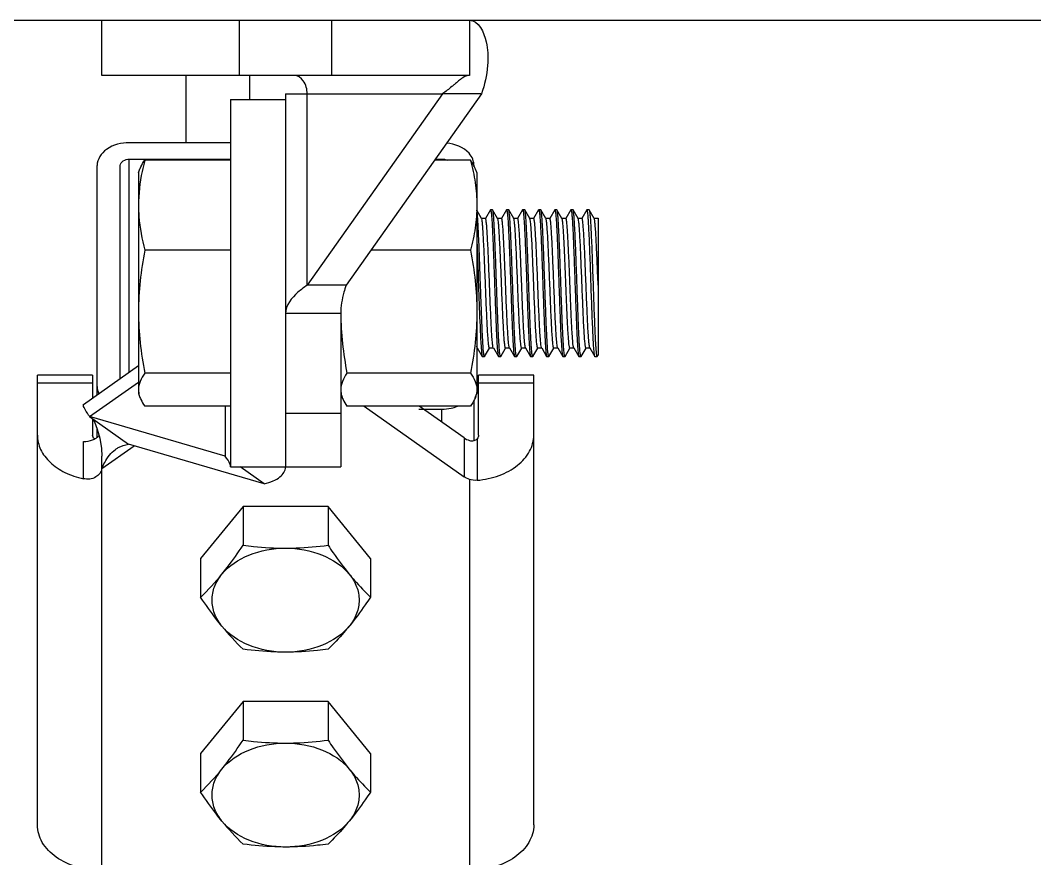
# Model space of a CAD drawing. Extents: x 185245 to 2166646, y -19957 to 815000.
# Drawn here: x 2000019 to 2000942, y 676506 to 677269 of the extents above; entities that cross this region are included whole.
import ezdxf

# ---------------------------------------------------------------- set-up
doc = ezdxf.new("R2010")
doc.units = 0
doc.header["$LTSCALE"] = 1000
doc.header["$MEASUREMENT"] = 0
doc.layers.add('BZ', color=8, linetype='Continuous')

# ---------------------------------------------------------------- blocks, each defined once
blk = doc.blocks.new('gfhhrryyfd')
at = {"linetype": 'Continuous'}
for p, q in [((3687307.07, -1749956.19), (3687307.07, -1749906)), ((3687307.07, -1749906), (3687641.61, -1749906)), ((3687432.52, -1749956.19), (3687432.52, -1749906)), ((3687516.16, -1749906), (3687516.16, -1749956.19)), ((3687641.61, -1749906), (3687641.61, -1749956.19)), ((3687641.61, -1749956.19), (3687307.07, -1749956.19)), ((3687383.51, -1749956.19), (3687383.51, -1750017.49)), ((3687441.46, -1749956.19), (3687441.46, -1749978.08)), ((3687424.14, -1749978.08), (3687424.14, -1750312.62)), ((3687424.14, -1749978.08), (3687474.33, -1749978.08)), ((3687474.33, -1749972.91), (3687474.33, -1750312.62)), ((3687474.33, -1749972.91), (3687617.12, -1749972.91)), ((3687617.12, -1749972.91), (3687493.92, -1750147.14)), ((3687493.92, -1750147.14), (3687493.92, -1749972.91)), ((3687652.6, -1749972.91), (3687529.41, -1750147.14)), ((3687652.6, -1749972.91), (3687617.12, -1749972.91)), ((3687424.14, -1750017.49), (3687332.13, -1750017.49)), ((3687332.13, -1750226.19), (3687332.13, -1750032.28)), ((3687332.13, -1750032.28), (3687424.14, -1750032.28)), ((3687424.14, -1750033.41), (3687346.16, -1750033.41)), ((3687642.64, -1750033.41), (3687609.82, -1750033.41)), ((3687610.62, -1750032.28), (3687616.49, -1750032.28)), ((3687616.49, -1750033.41), (3687616.49, -1750032.28)), ((3687302.86, -1750246.89), (3687302.86, -1750038.19)), ((3687323.77, -1750232.11), (3687323.77, -1750038.19)), ((3687340.51, -1750044.99), (3687341.85, -1750041.3)), ((3687340.51, -1750044.99), (3687340.51, -1750245.71)), ((3687646.94, -1750041.3), (3687648.29, -1750044.99)), ((3687648.29, -1750044.99), (3687648.29, -1750245.71)), ((3687652.58, -1750086.39), (3687648.29, -1750078.92)), ((3687660.61, -1750078.56), (3687656.1, -1750086.35)), ((3687660.61, -1750078.56), (3687660.75, -1750078.44)), ((3687662.58, -1750078.44), (3687660.75, -1750078.44)), ((3687662.72, -1750078.57), (3687662.58, -1750078.44)), ((3687667.22, -1750086.39), (3687662.72, -1750078.57)), ((3687675.25, -1750078.56), (3687670.74, -1750086.35)), ((3687675.25, -1750078.56), (3687675.39, -1750078.44)), ((3687677.21, -1750078.44), (3687675.39, -1750078.44)), ((3687677.35, -1750078.57), (3687677.21, -1750078.44)), ((3687681.86, -1750086.39), (3687677.35, -1750078.57)), ((3687689.88, -1750078.56), (3687685.38, -1750086.35)), ((3687689.88, -1750078.56), (3687690.02, -1750078.44)), ((3687691.85, -1750078.44), (3687690.02, -1750078.44)), ((3687691.99, -1750078.57), (3687691.85, -1750078.44)), ((3687696.49, -1750086.39), (3687691.99, -1750078.57)), ((3687704.52, -1750078.56), (3687700.01, -1750086.35)), ((3687704.52, -1750078.56), (3687704.66, -1750078.44)), ((3687706.48, -1750078.44), (3687704.66, -1750078.44)), ((3687706.62, -1750078.57), (3687706.48, -1750078.44)), ((3687711.13, -1750086.39), (3687706.62, -1750078.57)), ((3687719.15, -1750078.56), (3687714.65, -1750086.35)), ((3687719.15, -1750078.56), (3687719.29, -1750078.44)), ((3687721.12, -1750078.44), (3687719.3, -1750078.44)), ((3687721.26, -1750078.57), (3687721.12, -1750078.44)), ((3687725.76, -1750086.39), (3687721.26, -1750078.57)), ((3687733.79, -1750078.56), (3687729.28, -1750086.35)), ((3687733.79, -1750078.56), (3687733.93, -1750078.44)), ((3687735.76, -1750078.44), (3687733.93, -1750078.44)), ((3687735.9, -1750078.57), (3687735.76, -1750078.44)), ((3687740.4, -1750086.39), (3687735.9, -1750078.57)), ((3687748.43, -1750078.56), (3687743.92, -1750086.35)), ((3687748.57, -1750078.44), (3687748.43, -1750078.56)), ((3687750.39, -1750078.44), (3687748.57, -1750078.44)), ((3687750.39, -1750078.44), (3687750.53, -1750078.57)), ((3687755.04, -1750086.39), (3687750.53, -1750078.57)), ((3687750.53, -1750078.57), (3687750.59, -1750078.68)), ((3687652.66, -1750086.53), (3687652.58, -1750086.39)), ((3687656.16, -1750086.39), (3687652.58, -1750086.39)), ((3687652.77, -1750086.79), (3687652.66, -1750086.53)), ((3687667.3, -1750086.53), (3687667.22, -1750086.39)), ((3687670.8, -1750086.39), (3687667.22, -1750086.39)), ((3687681.94, -1750086.53), (3687681.86, -1750086.39)), ((3687685.44, -1750086.39), (3687681.86, -1750086.39)), ((3687696.57, -1750086.53), (3687696.49, -1750086.39)), ((3687700.07, -1750086.39), (3687696.49, -1750086.39)), ((3687696.63, -1750086.66), (3687696.57, -1750086.53)), ((3687711.21, -1750086.53), (3687711.13, -1750086.39)), ((3687714.71, -1750086.39), (3687711.13, -1750086.39)), ((3687725.84, -1750086.53), (3687725.76, -1750086.39)), ((3687729.34, -1750086.39), (3687725.76, -1750086.39)), ((3687740.48, -1750086.53), (3687740.4, -1750086.39)), ((3687743.98, -1750086.39), (3687740.4, -1750086.39)), ((3687755.12, -1750086.53), (3687755.04, -1750086.39)), ((3687758.62, -1750086.39), (3687755.04, -1750086.39)), ((3687758.69, -1750086.13), (3687758.56, -1750086.34)), ((3687758.69, -1750086.41), (3687758.62, -1750086.39)), ((3687758.69, -1750086.14), (3687758.69, -1750210.69)), ((3687424.14, -1750115.36), (3687346.16, -1750115.36)), ((3687642.64, -1750115.36), (3687551.88, -1750115.36)), ((3687529.41, -1750147.14), (3687493.92, -1750147.14)), ((3687524.51, -1750172.82), (3687474.33, -1750172.82)), ((3687524.51, -1750172.82), (3687524.51, -1750312.62)), ((3687648.29, -1750204.31), (3687648.77, -1750204.31)), ((3687648.69, -1750204.18), (3687648.77, -1750204.31)), ((3687648.77, -1750204.31), (3687653.29, -1750212.14)), ((3687655.4, -1750212.14), (3687659.88, -1750204.35)), ((3687659.82, -1750204.31), (3687663.4, -1750204.31)), ((3687663.32, -1750204.18), (3687663.25, -1750204.02)), ((3687663.32, -1750204.18), (3687663.4, -1750204.31)), ((3687663.4, -1750204.31), (3687667.93, -1750212.14)), ((3687670.03, -1750212.14), (3687674.52, -1750204.35)), ((3687674.46, -1750204.31), (3687678.04, -1750204.31)), ((3687677.96, -1750204.18), (3687678.04, -1750204.31)), ((3687678.04, -1750204.31), (3687682.56, -1750212.14)), ((3687684.67, -1750212.14), (3687689.15, -1750204.35)), ((3687689.09, -1750204.31), (3687692.67, -1750204.31)), ((3687692.59, -1750204.18), (3687692.67, -1750204.31)), ((3687692.67, -1750204.31), (3687697.2, -1750212.14)), ((3687699.31, -1750212.14), (3687703.79, -1750204.35)), ((3687703.73, -1750204.31), (3687707.31, -1750204.31)), ((3687707.23, -1750204.18), (3687707.31, -1750204.31)), ((3687707.31, -1750204.31), (3687711.84, -1750212.14)), ((3687713.94, -1750212.14), (3687718.43, -1750204.35)), ((3687718.37, -1750204.31), (3687721.95, -1750204.31)), ((3687721.87, -1750204.18), (3687721.95, -1750204.31)), ((3687721.95, -1750204.31), (3687726.47, -1750212.14)), ((3687728.58, -1750212.14), (3687733.06, -1750204.35)), ((3687733, -1750204.31), (3687736.58, -1750204.31)), ((3687736.5, -1750204.18), (3687736.06, -1750202.38)), ((3687736.5, -1750204.18), (3687736.58, -1750204.31)), ((3687736.58, -1750204.31), (3687741.11, -1750212.14)), ((3687743.22, -1750212.14), (3687747.7, -1750204.35)), ((3687747.64, -1750204.31), (3687751.22, -1750204.31)), ((3687751.14, -1750204.18), (3687751.22, -1750204.31)), ((3687751.22, -1750204.31), (3687755.75, -1750212.14)), ((3687757.85, -1750212.14), (3687758.69, -1750210.69)), ((3687290.5, -1750255.63), (3687340.51, -1750220.27)), ((3687653.29, -1750212.14), (3687653.43, -1750212.26)), ((3687655.26, -1750212.26), (3687653.43, -1750212.26)), ((3687655.4, -1750212.14), (3687655.26, -1750212.26)), ((3687667.93, -1750212.14), (3687668.07, -1750212.26)), ((3687669.89, -1750212.26), (3687668.07, -1750212.26)), ((3687670.03, -1750212.14), (3687669.89, -1750212.26)), ((3687682.56, -1750212.14), (3687682.7, -1750212.26)), ((3687684.53, -1750212.26), (3687682.7, -1750212.26)), ((3687684.67, -1750212.14), (3687684.53, -1750212.26)), ((3687697.2, -1750212.14), (3687697.34, -1750212.26)), ((3687699.17, -1750212.26), (3687697.34, -1750212.26)), ((3687699.31, -1750212.14), (3687699.17, -1750212.26)), ((3687711.84, -1750212.14), (3687711.98, -1750212.26)), ((3687713.8, -1750212.26), (3687711.98, -1750212.26)), ((3687713.94, -1750212.14), (3687713.8, -1750212.26)), ((3687726.47, -1750212.14), (3687726.61, -1750212.26)), ((3687728.44, -1750212.26), (3687726.61, -1750212.26)), ((3687728.58, -1750212.14), (3687728.44, -1750212.26)), ((3687741.11, -1750212.14), (3687741.25, -1750212.26)), ((3687743.07, -1750212.26), (3687741.25, -1750212.26)), ((3687743.22, -1750212.14), (3687743.07, -1750212.26)), ((3687757.71, -1750212.26), (3687755.89, -1750212.26)), ((3687757.71, -1750212.26), (3687757.85, -1750212.14)), ((3687248.5, -1750638.45), (3687248.5, -1750228.96)), ((3687298.68, -1750228.96), (3687248.5, -1750228.96)), ((3687298.68, -1750228.96), (3687298.68, -1750249.85)), ((3687424.14, -1750227.3), (3687346.16, -1750227.3)), ((3687642.64, -1750227.3), (3687530.16, -1750227.3)), ((3687649.95, -1750283.62), (3687649.95, -1750228.96)), ((3687700.13, -1750228.96), (3687649.95, -1750228.96)), ((3687700.13, -1750638.45), (3687700.13, -1750228.96)), ((3687298.68, -1750236.31), (3687248.5, -1750236.31)), ((3687296.05, -1750266.74), (3687340.51, -1750235.3)), ((3687700.13, -1750236.31), (3687649.95, -1750236.31)), ((3687340.51, -1750245.71), (3687341.85, -1750249.41)), ((3687524.51, -1750245.71), (3687525.85, -1750249.41)), ((3687646.94, -1750249.41), (3687648.29, -1750245.71)), ((3687424.14, -1750257.29), (3687346.16, -1750257.29)), ((3687419.25, -1750257.29), (3687419.25, -1750302.82)), ((3687642.64, -1750257.29), (3687530.16, -1750257.29)), ((3687545.8, -1750257.29), (3687636.68, -1750321.55)), ((3687636.68, -1750286.07), (3687595.98, -1750257.29)), ((3687645.76, -1750288.47), (3687645.76, -1750252.03)), ((3687474.33, -1750263.63), (3687524.51, -1750263.63)), ((3687595.58, -1750259.96), (3687616.49, -1750259.96)), ((3687616.49, -1750271.79), (3687616.49, -1750259.96)), ((3687296.05, -1750266.74), (3687331.53, -1750291.83)), ((3687419.25, -1750302.82), (3687296.05, -1750266.74)), ((3687298.68, -1750268.6), (3687298.68, -1750283.62)), ((3687302.86, -1750285.46), (3687302.86, -1750278.1)), ((3687302.9, -1750278.21), (3687305.19, -1750286.52)), ((3687290.36, -1750323.3), (3687290.36, -1750289.53)), ((3687307.04, -1750314.05), (3687336.43, -1750293.27)), ((3687454.73, -1750327.92), (3687331.53, -1750291.83)), ((3687636.68, -1750286.07), (3687636.68, -1750321.55)), ((3687648.51, -1750286.93), (3687648.51, -1750324.73)), ((3687307.04, -1750679.85), (3687307.04, -1750302.75)), ((3687424.14, -1750312.62), (3687524.51, -1750312.62)), ((3687454.73, -1750327.92), (3687433.1, -1750312.62)), ((3687641.58, -1750323.96), (3687641.58, -1750679.85)), ((3687435.68, -1750348.67), (3687397.05, -1750395.98)), ((3687435.68, -1750348.67), (3687435.68, -1750383.86)), ((3687512.94, -1750348.67), (3687435.68, -1750348.67)), ((3687512.94, -1750348.67), (3687512.94, -1750383.86)), ((3687551.57, -1750395.98), (3687512.94, -1750348.67)), ((3687397.05, -1750395.98), (3687397.05, -1750431.17)), ((3687551.57, -1750395.98), (3687551.57, -1750431.17)), ((3687435.68, -1750526.09), (3687397.05, -1750573.4)), ((3687435.68, -1750526.09), (3687435.68, -1750561.28)), ((3687512.94, -1750526.09), (3687435.68, -1750526.09)), ((3687512.94, -1750526.09), (3687512.94, -1750561.28)), ((3687551.57, -1750573.4), (3687512.94, -1750526.09)), ((3687397.05, -1750573.4), (3687397.05, -1750608.59)), ((3687551.57, -1750573.4), (3687551.57, -1750608.59))]:
    blk.add_line(p, q, dxfattribs=at)
for points in [[(3687299.09, -1750268.89), (3687300.36, -1750271.54), (3687302.9, -1750278.21)], [(3687305.19, -1750286.52), (3687306.7, -1750295.93), (3687307.04, -1750302.75)]]:
    blk.add_lwpolyline(points, dxfattribs=at)
for centre, radius, start, end in [((3687629.82, -1750038.5), 15.98, 17.89465, 22.16911), ((3687358.57, -1750220.03), 78.04, 215.5714, 216.76505), ((3687291.78, -1750270.9), 18.41, 292.24401, 297.83291), ((3687292.28, -1750271.88), 17.31, 297.87526, 299.77036), ((3687229.58, -1750257.69), 241.13, 313.9914, 320.77347), ((3687603.16, -1750305), 241.13, 219.22653, 226.0086), ((3687229.58, -1750435.11), 241.13, 313.9914, 320.77347), ((3687603.16, -1750482.42), 241.13, 219.22653, 226.0086)]:
    blk.add_arc(centre, radius, start, end, dxfattribs=at)
for points, knots in [([(3687641.61, -1749906), (3687649.9, -1749906), (3687656.91, -1749921.36), (3687658.47, -1749936.05), (3687658.27, -1749952.3), (3687655.45, -1749964.66), (3687652.6, -1749972.91)], [0, 0, 0, 0, 0.34128, 0.481725, 0.640517, 1, 1, 1, 1]), ([(3687493.92, -1749972.91), (3687493.92, -1749968.8), (3687492.36, -1749961.17), (3687485.33, -1749956.19), (3687482.09, -1749956.19)], [0, 0, 0, 0, 0.55976, 1, 1, 1, 1]), ([(3687641.61, -1749956.19), (3687639.45, -1749956.19), (3687634.28, -1749958.7), (3687630.34, -1749962.28), (3687627.86, -1749964.36)], [0, 0, 0, 0, 0.400704, 1, 1, 1, 1]), ([(3687627.86, -1749964.36), (3687627.07, -1749965.03), (3687623.57, -1749967.98), (3687619.99, -1749970.84), (3687617.12, -1749972.91)], [0, 0, 0, 0, 0.226541, 1, 1, 1, 1]), ([(3687332.13, -1750017.49), (3687324.94, -1750017.49), (3687311.57, -1750020.23), (3687302.86, -1750032.54), (3687302.86, -1750038.19)], [0, 0, 0, 0, 0.559767, 1, 1, 1, 1]), ([(3687644.62, -1750032.47), (3687643.82, -1750030.5), (3687638.43, -1750022.33), (3687628.28, -1750018.52), (3687620.86, -1750017.73)], [0, 0, 0, 0, 0.221061, 1, 1, 1, 1]), ([(3687346.16, -1750033.41), (3687345.29, -1750036.78), (3687342.14, -1750050.22), (3687340.51, -1750064.06), (3687340.51, -1750074.38)], [0, 0, 0, 0, 0.252048, 1, 1, 1, 1]), ([(3687341.8, -1750041.43), (3687342.05, -1750040.75), (3687343.22, -1750037.93), (3687344.83, -1750035.31), (3687346.16, -1750033.41)], [0, 0, 0, 0, 0.238306, 1, 1, 1, 1]), ([(3687646.99, -1750041.43), (3687646.74, -1750040.75), (3687645.57, -1750037.93), (3687643.97, -1750035.31), (3687642.64, -1750033.41)], [0, 0, 0, 0, 0.238306, 1, 1, 1, 1]), ([(3687642.64, -1750033.41), (3687644.36, -1750040.13), (3687647.22, -1750053.68), (3687648.29, -1750067.51), (3687648.29, -1750074.38)], [0, 0, 0, 0, 0.502209, 1, 1, 1, 1]), ([(3687645.76, -1750038.19), (3687645.76, -1750037.42), (3687645.64, -1750035.86), (3687645.27, -1750034.33), (3687645.03, -1750033.59)], [0, 0, 0, 0, 0.496614, 1, 1, 1, 1]), ([(3687340.51, -1750074.38), (3687340.51, -1750077.82), (3687341.03, -1750091.63), (3687343.57, -1750105.31), (3687346.16, -1750115.36)], [0, 0, 0, 0, 0.248826, 1, 1, 1, 1]), ([(3687648.29, -1750074.38), (3687648.29, -1750081.26), (3687647.22, -1750095.09), (3687644.36, -1750108.64), (3687642.64, -1750115.36)], [0, 0, 0, 0, 0.497791, 1, 1, 1, 1]), ([(3687653.43, -1750192.66), (3687652.91, -1750182.06), (3687652.3, -1750165.34), (3687651.5, -1750142.59), (3687650.88, -1750124.95), (3687650.27, -1750108.84), (3687649.66, -1750095.5), (3687649.15, -1750086.59), (3687648.67, -1750081.58), (3687648.44, -1750079.84), (3687648.29, -1750079.18)], [0, 0, 0, 0, 0.280313, 0.441626, 0.601058, 0.746568, 0.867171, 0.953784, 0.982215, 1, 1, 1, 1]), ([(3687660.75, -1750078.44), (3687660.83, -1750078.44), (3687660.99, -1750078.75), (3687661.12, -1750079.26), (3687661.3, -1750080.19), (3687661.54, -1750082.07), (3687661.83, -1750085.3), (3687662.16, -1750090.12), (3687662.49, -1750096.13), (3687662.83, -1750103.21), (3687663.17, -1750111.2), (3687663.63, -1750123.16), (3687664.19, -1750138.98), (3687664.85, -1750158.03), (3687665.5, -1750175.99), (3687665.98, -1750187.41), (3687666.24, -1750192.66)], [0, 0, 0, 0, 0.00218, 0.007156, 0.015174, 0.026244, 0.057342, 0.099842, 0.152844, 0.215209, 0.285592, 0.362474, 0.528996, 0.700446, 0.862075, 1, 1, 1, 1]), ([(3687668.06, -1750192.66), (3687667.81, -1750187.56), (3687667.35, -1750176.47), (3687666.71, -1750159.01), (3687666.07, -1750140.44), (3687665.42, -1750122.27), (3687664.87, -1750108.07), (3687664.41, -1750098.01), (3687664.09, -1750091.83), (3687663.75, -1750086.75), (3687663.46, -1750082.85), (3687663.11, -1750080.29), (3687662.93, -1750078.94), (3687662.72, -1750078.57)], [0, 0, 0, 0, 0.134252, 0.291372, 0.458537, 0.622096, 0.768683, 0.831794, 0.886343, 0.931217, 0.965509, 0.98855, 1, 1, 1, 1]), ([(3687675.39, -1750078.44), (3687675.47, -1750078.44), (3687675.63, -1750078.75), (3687675.76, -1750079.26), (3687675.93, -1750080.19), (3687676.17, -1750082.07), (3687676.47, -1750085.3), (3687676.79, -1750090.11), (3687677.13, -1750096.13), (3687677.46, -1750103.2), (3687677.8, -1750111.19), (3687678.27, -1750123.16), (3687678.83, -1750138.98), (3687679.48, -1750158.03), (3687680.14, -1750175.99), (3687680.62, -1750187.41), (3687680.88, -1750192.66)], [0, 0, 0, 0, 0.002174, 0.007143, 0.015154, 0.026218, 0.057307, 0.099799, 0.152794, 0.215155, 0.285537, 0.362422, 0.52895, 0.70041, 0.86206, 1, 1, 1, 1]), ([(3687682.7, -1750192.66), (3687682.45, -1750187.56), (3687681.98, -1750176.47), (3687681.34, -1750159.01), (3687680.7, -1750140.44), (3687680.06, -1750122.27), (3687679.51, -1750108.07), (3687679.05, -1750098.01), (3687678.72, -1750091.83), (3687678.39, -1750086.75), (3687678.1, -1750082.85), (3687677.75, -1750080.29), (3687677.57, -1750078.94), (3687677.35, -1750078.57)], [0, 0, 0, 0, 0.134248, 0.291362, 0.458527, 0.622086, 0.768676, 0.831791, 0.886342, 0.931217, 0.965509, 0.988549, 1, 1, 1, 1]), ([(3687690.02, -1750078.44), (3687690.11, -1750078.44), (3687690.27, -1750078.75), (3687690.39, -1750079.26), (3687690.57, -1750080.19), (3687690.81, -1750082.07), (3687691.1, -1750085.3), (3687691.43, -1750090.11), (3687691.76, -1750096.13), (3687692.1, -1750103.21), (3687692.44, -1750111.2), (3687692.9, -1750123.16), (3687693.46, -1750138.98), (3687694.12, -1750158.03), (3687694.77, -1750175.99), (3687695.25, -1750187.41), (3687695.51, -1750192.66)], [0, 0, 0, 0, 0.002175, 0.007145, 0.015158, 0.026223, 0.057313, 0.099807, 0.152805, 0.215171, 0.285555, 0.36244, 0.528965, 0.700426, 0.862068, 1, 1, 1, 1]), ([(3687697.34, -1750192.66), (3687697.08, -1750187.56), (3687696.62, -1750176.47), (3687695.98, -1750159.01), (3687695.34, -1750140.44), (3687694.7, -1750122.27), (3687694.15, -1750108.07), (3687693.68, -1750098.01), (3687693.36, -1750091.83), (3687693.03, -1750086.75), (3687692.74, -1750082.85), (3687692.38, -1750080.29), (3687692.21, -1750078.94), (3687691.99, -1750078.57)], [0, 0, 0, 0, 0.134249, 0.291369, 0.458531, 0.622086, 0.768675, 0.831789, 0.886339, 0.931214, 0.965507, 0.988549, 1, 1, 1, 1]), ([(3687704.66, -1750078.44), (3687704.74, -1750078.44), (3687704.9, -1750078.75), (3687705.03, -1750079.26), (3687705.2, -1750080.19), (3687705.45, -1750082.07), (3687705.74, -1750085.3), (3687706.07, -1750090.12), (3687706.4, -1750096.13), (3687706.74, -1750103.21), (3687707.08, -1750111.2), (3687707.54, -1750123.16), (3687708.1, -1750138.98), (3687708.76, -1750158.03), (3687709.41, -1750175.99), (3687709.89, -1750187.41), (3687710.15, -1750192.66)], [0, 0, 0, 0, 0.002179, 0.007154, 0.015171, 0.02624, 0.057337, 0.099835, 0.152836, 0.215199, 0.285581, 0.362463, 0.528986, 0.700438, 0.862072, 1, 1, 1, 1]), ([(3687711.97, -1750192.66), (3687711.72, -1750187.56), (3687711.25, -1750176.47), (3687710.62, -1750159.01), (3687709.97, -1750140.44), (3687709.33, -1750122.27), (3687708.78, -1750108.07), (3687708.32, -1750098.01), (3687708, -1750091.83), (3687707.66, -1750086.75), (3687707.37, -1750082.85), (3687707.02, -1750080.29), (3687706.84, -1750078.94), (3687706.62, -1750078.57)], [0, 0, 0, 0, 0.134251, 0.29137, 0.458536, 0.622096, 0.768683, 0.831794, 0.886344, 0.931218, 0.96551, 0.98855, 1, 1, 1, 1]), ([(3687719.29, -1750078.44), (3687719.38, -1750078.44), (3687719.54, -1750078.75), (3687719.67, -1750079.26), (3687719.84, -1750080.19), (3687720.08, -1750082.07), (3687720.37, -1750085.3), (3687720.7, -1750090.11), (3687721.04, -1750096.13), (3687721.37, -1750103.2), (3687721.71, -1750111.19), (3687722.17, -1750123.16), (3687722.73, -1750138.98), (3687723.39, -1750158.03), (3687724.05, -1750175.99), (3687724.52, -1750187.41), (3687724.78, -1750192.66)], [0, 0, 0, 0, 0.002173, 0.00714, 0.01515, 0.026213, 0.0573, 0.09979, 0.152784, 0.215145, 0.285528, 0.362414, 0.528942, 0.700406, 0.862059, 1, 1, 1, 1]), ([(3687726.61, -1750192.66), (3687726.36, -1750187.56), (3687725.89, -1750176.47), (3687725.25, -1750159.01), (3687724.61, -1750140.44), (3687723.97, -1750122.27), (3687723.42, -1750108.07), (3687722.96, -1750098.01), (3687722.63, -1750091.83), (3687722.3, -1750086.75), (3687722.01, -1750082.85), (3687721.65, -1750080.29), (3687721.48, -1750078.94), (3687721.26, -1750078.57)], [0, 0, 0, 0, 0.134247, 0.291362, 0.458526, 0.622082, 0.768672, 0.831787, 0.88634, 0.931215, 0.965508, 0.988549, 1, 1, 1, 1]), ([(3687733.93, -1750078.44), (3687734.01, -1750078.44), (3687734.17, -1750078.75), (3687734.3, -1750079.26), (3687734.48, -1750080.19), (3687734.72, -1750082.07), (3687735.01, -1750085.3), (3687735.34, -1750090.11), (3687735.67, -1750096.13), (3687736.01, -1750103.21), (3687736.35, -1750111.2), (3687736.81, -1750123.16), (3687737.37, -1750138.98), (3687738.03, -1750158.03), (3687738.68, -1750175.99), (3687739.16, -1750187.41), (3687739.42, -1750192.66)], [0, 0, 0, 0, 0.002177, 0.007149, 0.015163, 0.02623, 0.057323, 0.099818, 0.152818, 0.215183, 0.285568, 0.362452, 0.528976, 0.700434, 0.862071, 1, 1, 1, 1]), ([(3687741.24, -1750192.66), (3687740.99, -1750187.56), (3687740.53, -1750176.47), (3687739.89, -1750159.01), (3687739.25, -1750140.44), (3687738.61, -1750122.27), (3687738.05, -1750108.07), (3687737.59, -1750098.01), (3687737.27, -1750091.83), (3687736.93, -1750086.75), (3687736.65, -1750082.85), (3687736.29, -1750080.29), (3687736.11, -1750078.94), (3687735.9, -1750078.57)], [0, 0, 0, 0, 0.134252, 0.291372, 0.458534, 0.62209, 0.768678, 0.831791, 0.88634, 0.931215, 0.965508, 0.988549, 1, 1, 1, 1]), ([(3687755.75, -1750212.14), (3687755.62, -1750211.93), (3687755.47, -1750211.24), (3687755.25, -1750209.94), (3687755.05, -1750208.03), (3687754.72, -1750204.36), (3687754.35, -1750198.44), (3687753.91, -1750189.92), (3687753.48, -1750179.76), (3687753.04, -1750168.33), (3687752.6, -1750156.04), (3687752.16, -1750143.36), (3687751.72, -1750130.76), (3687751.28, -1750118.69), (3687750.84, -1750107.61), (3687750.4, -1750097.92), (3687750.03, -1750090.89), (3687749.71, -1750086.23), (3687749.49, -1750083.53), (3687749.28, -1750081.43), (3687749.06, -1750079.82), (3687748.88, -1750079.01), (3687748.69, -1750078.44), (3687748.57, -1750078.44)], [0, 0, 0, 0, 0.005461, 0.015369, 0.029712, 0.048378, 0.097984, 0.162392, 0.239234, 0.32568, 0.418537, 0.514379, 0.609666, 0.700878, 0.784648, 0.857887, 0.917894, 0.942228, 0.962473, 0.978452, 0.990029, 0.997146, 1, 1, 1, 1]), ([(3687750.59, -1750078.68), (3687750.7, -1750078.94), (3687750.86, -1750079.71), (3687751.19, -1750082), (3687751.55, -1750086.3), (3687751.98, -1750093.01), (3687752.4, -1750101.64), (3687752.84, -1750111.85), (3687753.27, -1750123.28), (3687753.71, -1750135.52), (3687754.15, -1750148.12), (3687754.58, -1750160.61), (3687755.02, -1750172.55), (3687755.46, -1750183.5), (3687755.89, -1750193.06), (3687756.26, -1750199.99), (3687756.58, -1750204.58), (3687756.8, -1750207.25), (3687757.01, -1750209.32), (3687757.22, -1750210.9), (3687757.4, -1750211.7), (3687757.58, -1750212.26), (3687757.71, -1750212.26)], [0, 0, 0, 0, 0.006475, 0.017345, 0.052019, 0.102898, 0.168161, 0.245445, 0.331943, 0.424513, 0.519786, 0.6143, 0.704615, 0.787448, 0.85979, 0.919015, 0.943021, 0.962988, 0.978745, 0.990161, 0.99718, 1, 1, 1, 1]), ([(3687659.82, -1750204.31), (3687659.71, -1750204.31), (3687659.51, -1750203.85), (3687659.34, -1750203.13), (3687659.12, -1750201.78), (3687658.92, -1750199.99), (3687658.7, -1750197.69), (3687658.39, -1750193.72), (3687658.02, -1750187.73), (3687657.59, -1750179.46), (3687657.16, -1750169.97), (3687656.73, -1750159.61), (3687656.3, -1750148.73), (3687655.86, -1750137.74), (3687655.43, -1750127.02), (3687655, -1750116.95), (3687654.57, -1750107.89), (3687654.14, -1750100.17), (3687653.74, -1750094.05), (3687653.3, -1750089.78), (3687653.03, -1750087.53), (3687652.77, -1750086.79)], [0, 0, 0, 0, 0.002911, 0.009851, 0.021077, 0.036552, 0.056152, 0.079719, 0.137881, 0.208992, 0.29053, 0.379595, 0.473019, 0.567477, 0.659607, 0.74613, 0.82397, 0.89036, 0.94295, 0.979899, 1, 1, 1, 1]), ([(3687663.25, -1750204.02), (3687662.98, -1750203.33), (3687662.72, -1750201.16), (3687662.27, -1750197.02), (3687661.88, -1750190.98), (3687661.44, -1750183.32), (3687661.01, -1750174.29), (3687660.58, -1750164.22), (3687660.14, -1750153.47), (3687659.71, -1750142.42), (3687659.27, -1750131.48), (3687658.84, -1750121.04), (3687658.41, -1750111.48), (3687657.98, -1750103.13), (3687657.6, -1750097.08), (3687657.29, -1750093.08), (3687657.07, -1750090.75), (3687656.87, -1750088.95), (3687656.64, -1750087.58), (3687656.48, -1750086.86), (3687656.28, -1750086.39), (3687656.16, -1750086.39)], [0, 0, 0, 0, 0.018814, 0.054691, 0.106467, 0.172314, 0.249877, 0.336373, 0.428694, 0.52352, 0.617441, 0.707082, 0.789219, 0.860904, 0.919566, 0.943342, 0.96312, 0.978736, 0.990065, 0.997067, 1, 1, 1, 1]), ([(3687674.46, -1750204.31), (3687674.34, -1750204.31), (3687674.14, -1750203.83), (3687673.97, -1750203.1), (3687673.75, -1750201.7), (3687673.54, -1750199.86), (3687673.32, -1750197.49), (3687673, -1750193.4), (3687672.63, -1750187.24), (3687672.19, -1750178.74), (3687671.76, -1750169.02), (3687671.32, -1750158.42), (3687670.88, -1750147.35), (3687670.44, -1750136.2), (3687670, -1750125.39), (3687669.56, -1750115.31), (3687669.13, -1750106.34), (3687668.7, -1750098.8), (3687668.27, -1750092.98), (3687667.92, -1750089.28), (3687667.57, -1750087.36), (3687667.42, -1750086.73), (3687667.3, -1750086.53)], [0, 0, 0, 0, 0.002979, 0.01011, 0.021658, 0.037569, 0.057721, 0.081935, 0.141647, 0.214533, 0.297928, 0.388772, 0.483731, 0.57932, 0.672029, 0.758454, 0.835426, 0.900125, 0.95019, 0.983823, 0.99411, 1, 1, 1, 1]), ([(3687677.96, -1750204.18), (3687677.84, -1750203.98), (3687677.69, -1750203.35), (3687677.34, -1750201.43), (3687676.99, -1750197.73), (3687676.56, -1750191.91), (3687676.13, -1750184.37), (3687675.7, -1750175.4), (3687675.26, -1750165.32), (3687674.82, -1750154.51), (3687674.38, -1750143.36), (3687673.94, -1750132.29), (3687673.5, -1750121.69), (3687673.07, -1750111.97), (3687672.63, -1750103.47), (3687672.25, -1750097.3), (3687671.94, -1750093.22), (3687671.72, -1750090.84), (3687671.51, -1750089), (3687671.29, -1750087.6), (3687671.11, -1750086.87), (3687670.92, -1750086.39), (3687670.8, -1750086.39)], [0, 0, 0, 0, 0.005873, 0.016149, 0.049758, 0.099805, 0.164491, 0.241456, 0.327881, 0.420594, 0.516191, 0.611162, 0.702019, 0.785427, 0.858327, 0.918049, 0.942268, 0.962424, 0.978339, 0.989888, 0.997021, 1, 1, 1, 1]), ([(3687689.09, -1750204.31), (3687688.98, -1750204.31), (3687688.78, -1750203.83), (3687688.61, -1750203.1), (3687688.39, -1750201.7), (3687688.18, -1750199.86), (3687687.96, -1750197.49), (3687687.64, -1750193.4), (3687687.26, -1750187.24), (3687686.83, -1750178.74), (3687686.39, -1750169.02), (3687685.95, -1750158.42), (3687685.51, -1750147.35), (3687685.07, -1750136.2), (3687684.64, -1750125.39), (3687684.2, -1750115.31), (3687683.76, -1750106.34), (3687683.34, -1750098.8), (3687682.9, -1750092.98), (3687682.55, -1750089.28), (3687682.21, -1750087.36), (3687682.05, -1750086.73), (3687681.94, -1750086.53)], [0, 0, 0, 0, 0.002978, 0.01011, 0.021657, 0.037569, 0.057721, 0.081935, 0.141646, 0.214533, 0.297927, 0.388772, 0.483732, 0.579321, 0.67203, 0.758455, 0.835427, 0.900125, 0.95019, 0.983823, 0.994113, 1, 1, 1, 1]), ([(3687692.59, -1750204.18), (3687692.48, -1750203.98), (3687692.32, -1750203.35), (3687691.98, -1750201.43), (3687691.63, -1750197.73), (3687691.19, -1750191.91), (3687690.77, -1750184.37), (3687690.33, -1750175.4), (3687689.89, -1750165.32), (3687689.46, -1750154.51), (3687689.02, -1750143.36), (3687688.58, -1750132.29), (3687688.14, -1750121.69), (3687687.7, -1750111.97), (3687687.27, -1750103.47), (3687686.89, -1750097.3), (3687686.57, -1750093.22), (3687686.35, -1750090.84), (3687686.14, -1750089), (3687685.92, -1750087.6), (3687685.75, -1750086.87), (3687685.55, -1750086.39), (3687685.44, -1750086.39)], [0, 0, 0, 0, 0.005876, 0.016149, 0.049759, 0.099805, 0.164492, 0.241457, 0.327882, 0.420595, 0.516191, 0.611162, 0.702019, 0.785427, 0.858326, 0.918049, 0.942268, 0.962424, 0.978338, 0.989888, 0.99702, 1, 1, 1, 1]), ([(3687703.73, -1750204.31), (3687703.62, -1750204.31), (3687703.42, -1750203.84), (3687703.25, -1750203.12), (3687703.03, -1750201.74), (3687702.82, -1750199.93), (3687702.6, -1750197.6), (3687702.29, -1750193.59), (3687701.91, -1750187.51), (3687701.48, -1750179.15), (3687701.05, -1750169.56), (3687700.62, -1750159.09), (3687700.18, -1750148.13), (3687699.75, -1750137.07), (3687699.31, -1750126.31), (3687698.88, -1750116.23), (3687698.45, -1750107.21), (3687698.01, -1750099.57), (3687697.62, -1750093.56), (3687697.16, -1750089.47), (3687696.91, -1750087.32), (3687696.63, -1750086.66)], [0, 0, 0, 0, 0.00294, 0.009963, 0.021326, 0.036989, 0.056826, 0.080671, 0.139499, 0.211374, 0.29371, 0.383542, 0.477628, 0.572576, 0.664959, 0.751445, 0.828916, 0.894583, 0.946089, 0.981611, 1, 1, 1, 1]), ([(3687707.11, -1750203.88), (3687706.86, -1750203.11), (3687706.58, -1750200.84), (3687706.14, -1750196.53), (3687705.74, -1750190.38), (3687705.31, -1750182.64), (3687704.89, -1750173.58), (3687704.46, -1750163.51), (3687704.02, -1750152.8), (3687703.59, -1750141.82), (3687703.16, -1750130.97), (3687702.73, -1750120.63), (3687702.3, -1750111.17), (3687701.87, -1750102.92), (3687701.5, -1750096.94), (3687701.19, -1750092.99), (3687700.97, -1750090.69), (3687700.77, -1750088.91), (3687700.55, -1750087.56), (3687700.38, -1750086.85), (3687700.19, -1750086.39), (3687700.07, -1750086.39)], [0, 0, 0, 0, 0.020522, 0.05782, 0.110674, 0.177241, 0.25517, 0.341702, 0.433769, 0.528107, 0.621369, 0.710247, 0.791589, 0.862513, 0.920514, 0.944012, 0.963555, 0.978984, 0.990176, 0.997096, 1, 1, 1, 1]), ([(3687718.37, -1750204.31), (3687718.25, -1750204.31), (3687718.05, -1750203.83), (3687717.88, -1750203.1), (3687717.66, -1750201.7), (3687717.45, -1750199.86), (3687717.23, -1750197.49), (3687716.91, -1750193.4), (3687716.53, -1750187.24), (3687716.1, -1750178.74), (3687715.66, -1750169.02), (3687715.23, -1750158.42), (3687714.79, -1750147.35), (3687714.35, -1750136.2), (3687713.91, -1750125.39), (3687713.47, -1750115.31), (3687713.03, -1750106.34), (3687712.61, -1750098.8), (3687712.18, -1750092.98), (3687711.83, -1750089.28), (3687711.48, -1750087.36), (3687711.32, -1750086.73), (3687711.21, -1750086.53)], [0, 0, 0, 0, 0.002979, 0.01011, 0.021658, 0.037569, 0.057721, 0.081935, 0.141647, 0.214533, 0.297928, 0.388772, 0.483732, 0.57932, 0.672029, 0.758455, 0.835426, 0.900125, 0.95019, 0.983823, 0.994111, 1, 1, 1, 1]), ([(3687721.87, -1750204.18), (3687721.75, -1750203.98), (3687721.59, -1750203.35), (3687721.25, -1750201.43), (3687720.9, -1750197.73), (3687720.47, -1750191.91), (3687720.04, -1750184.37), (3687719.6, -1750175.4), (3687719.17, -1750165.32), (3687718.73, -1750154.51), (3687718.29, -1750143.36), (3687717.85, -1750132.29), (3687717.41, -1750121.69), (3687716.97, -1750111.97), (3687716.54, -1750103.47), (3687716.16, -1750097.3), (3687715.85, -1750093.22), (3687715.63, -1750090.84), (3687715.42, -1750089), (3687715.19, -1750087.6), (3687715.02, -1750086.87), (3687714.83, -1750086.39), (3687714.71, -1750086.39)], [0, 0, 0, 0, 0.005874, 0.016149, 0.049759, 0.099805, 0.164491, 0.241457, 0.327881, 0.420594, 0.516191, 0.611162, 0.702019, 0.785427, 0.858327, 0.918049, 0.942268, 0.962424, 0.978338, 0.989888, 0.997021, 1, 1, 1, 1]), ([(3687732.4, -1750202.38), (3687731.96, -1750199.51), (3687731.44, -1750191.74), (3687730.66, -1750177.75), (3687729.91, -1750159.78), (3687729.14, -1750140.04), (3687728.48, -1750123.57), (3687727.92, -1750111.34), (3687727.52, -1750103.56), (3687727.13, -1750097.07), (3687726.73, -1750092.08), (3687726.41, -1750088.91), (3687726.09, -1750087.25), (3687725.95, -1750086.71), (3687725.84, -1750086.53)], [0, 0, 0, 0, 0.074943, 0.200842, 0.362373, 0.539776, 0.711331, 0.788253, 0.85604, 0.912609, 0.95623, 0.985597, 0.994677, 1, 1, 1, 1]), ([(3687736.06, -1750202.38), (3687735.6, -1750199.42), (3687735.08, -1750191.37), (3687734.27, -1750176.89), (3687733.52, -1750158.34), (3687732.85, -1750141.38), (3687732.3, -1750127.63), (3687731.88, -1750117.95), (3687731.47, -1750109.16), (3687731.07, -1750101.54), (3687730.66, -1750095.35), (3687730.31, -1750091.15), (3687730.01, -1750088.69), (3687729.8, -1750087.46), (3687729.64, -1750086.8), (3687729.45, -1750086.39), (3687729.34, -1750086.39)], [0, 0, 0, 0, 0.077318, 0.207666, 0.3744, 0.556123, 0.645307, 0.729501, 0.805982, 0.872279, 0.926255, 0.966184, 0.980475, 0.990844, 0.997262, 1, 1, 1, 1]), ([(3687747.64, -1750204.31), (3687747.52, -1750204.31), (3687747.32, -1750203.83), (3687747.15, -1750203.1), (3687746.93, -1750201.7), (3687746.72, -1750199.86), (3687746.5, -1750197.49), (3687746.19, -1750193.4), (3687745.81, -1750187.24), (3687745.37, -1750178.74), (3687744.94, -1750169.02), (3687744.5, -1750158.42), (3687744.06, -1750147.35), (3687743.62, -1750136.2), (3687743.18, -1750125.39), (3687742.74, -1750115.31), (3687742.31, -1750106.34), (3687741.88, -1750098.8), (3687741.45, -1750092.98), (3687741.1, -1750089.28), (3687740.75, -1750087.36), (3687740.6, -1750086.73), (3687740.48, -1750086.53)], [0, 0, 0, 0, 0.002979, 0.01011, 0.021658, 0.037569, 0.057721, 0.081935, 0.141647, 0.214533, 0.297928, 0.388772, 0.483731, 0.57932, 0.672029, 0.758454, 0.835426, 0.900125, 0.95019, 0.983823, 0.99411, 1, 1, 1, 1]), ([(3687751.14, -1750204.18), (3687751.02, -1750203.98), (3687750.87, -1750203.35), (3687750.52, -1750201.43), (3687750.17, -1750197.73), (3687749.74, -1750191.91), (3687749.31, -1750184.37), (3687748.88, -1750175.4), (3687748.44, -1750165.32), (3687748, -1750154.51), (3687747.56, -1750143.36), (3687747.12, -1750132.29), (3687746.68, -1750121.69), (3687746.25, -1750111.97), (3687745.81, -1750103.47), (3687745.43, -1750097.3), (3687745.12, -1750093.22), (3687744.9, -1750090.84), (3687744.69, -1750089), (3687744.47, -1750087.6), (3687744.3, -1750086.87), (3687744.1, -1750086.39), (3687743.98, -1750086.39)], [0, 0, 0, 0, 0.005876, 0.016149, 0.049759, 0.099805, 0.164492, 0.241457, 0.327882, 0.420595, 0.516192, 0.611162, 0.702019, 0.785427, 0.858326, 0.918049, 0.942268, 0.962424, 0.978338, 0.989888, 0.99702, 1, 1, 1, 1]), ([(3687758.69, -1750147.09), (3687758.39, -1750139.71), (3687757.97, -1750128.94), (3687757.37, -1750115.16), (3687756.94, -1750106.24), (3687756.51, -1750098.73), (3687756.08, -1750092.94), (3687755.73, -1750089.27), (3687755.39, -1750087.35), (3687755.23, -1750086.73), (3687755.12, -1750086.53)], [0, 0, 0, 0, 0.365048, 0.532447, 0.681469, 0.806694, 0.90358, 0.968671, 0.988591, 1, 1, 1, 1]), ([(3687648.29, -1750105.5), (3687648.59, -1750112.57), (3687649.7, -1750141.62), (3687650.52, -1750170.69), (3687651.6, -1750192.66)], [0, 0, 0, 0, 0.243471, 1, 1, 1, 1]), ([(3687493.92, -1750147.14), (3687491.04, -1750149.13), (3687482.49, -1750155.48), (3687474.33, -1750165.38), (3687474.33, -1750172.82)], [0, 0, 0, 0, 0.32007, 1, 1, 1, 1]), ([(3687529.41, -1750147.14), (3687528.64, -1750149.25), (3687525.92, -1750157.55), (3687524.51, -1750166.33), (3687524.51, -1750172.82)], [0, 0, 0, 0, 0.257441, 1, 1, 1, 1]), ([(3687651.6, -1750192.66), (3687651.73, -1750195.25), (3687651.97, -1750199.82), (3687652.33, -1750205.13), (3687652.63, -1750208.43), (3687652.83, -1750210.15), (3687653.04, -1750211.32), (3687653.18, -1750211.94), (3687653.29, -1750212.14)], [0, 0, 0, 0, 0.396699, 0.701381, 0.816026, 0.904317, 0.965635, 1, 1, 1, 1]), ([(3687655.26, -1750212.26), (3687655.13, -1750212.26), (3687654.94, -1750211.66), (3687654.75, -1750210.82), (3687654.53, -1750209.15), (3687654.32, -1750206.98), (3687654.09, -1750204.17), (3687653.77, -1750199.34), (3687653.56, -1750195.44), (3687653.43, -1750192.66)], [0, 0, 0, 0, 0.020032, 0.070193, 0.151802, 0.264388, 0.406949, 0.578205, 1, 1, 1, 1]), ([(3687666.24, -1750192.66), (3687666.37, -1750195.25), (3687666.61, -1750199.82), (3687666.96, -1750205.13), (3687667.27, -1750208.43), (3687667.47, -1750210.15), (3687667.67, -1750211.32), (3687667.82, -1750211.94), (3687667.93, -1750212.14)], [0, 0, 0, 0, 0.396703, 0.701378, 0.816024, 0.904313, 0.965634, 1, 1, 1, 1]), ([(3687669.89, -1750212.26), (3687669.76, -1750212.26), (3687669.58, -1750211.67), (3687669.39, -1750210.82), (3687669.17, -1750209.15), (3687668.95, -1750206.98), (3687668.73, -1750204.17), (3687668.41, -1750199.34), (3687668.2, -1750195.44), (3687668.06, -1750192.66)], [0, 0, 0, 0, 0.019992, 0.070121, 0.15171, 0.264292, 0.406859, 0.578131, 1, 1, 1, 1]), ([(3687680.88, -1750192.66), (3687681, -1750195.25), (3687681.25, -1750199.82), (3687681.6, -1750205.13), (3687681.91, -1750208.43), (3687682.1, -1750210.15), (3687682.31, -1750211.32), (3687682.45, -1750211.94), (3687682.56, -1750212.14)], [0, 0, 0, 0, 0.396697, 0.701376, 0.816023, 0.904315, 0.965634, 1, 1, 1, 1]), ([(3687684.53, -1750212.26), (3687684.4, -1750212.26), (3687684.21, -1750211.66), (3687684.03, -1750210.82), (3687683.81, -1750209.15), (3687683.59, -1750206.98), (3687683.37, -1750204.17), (3687683.04, -1750199.34), (3687682.84, -1750195.44), (3687682.7, -1750192.66)], [0, 0, 0, 0, 0.020046, 0.070224, 0.151839, 0.264427, 0.406984, 0.57823, 1, 1, 1, 1]), ([(3687695.51, -1750192.66), (3687695.64, -1750195.25), (3687695.88, -1750199.82), (3687696.24, -1750205.13), (3687696.54, -1750208.43), (3687696.74, -1750210.15), (3687696.94, -1750211.32), (3687697.09, -1750211.94), (3687697.2, -1750212.14)], [0, 0, 0, 0, 0.3967, 0.70138, 0.816026, 0.904316, 0.965635, 1, 1, 1, 1]), ([(3687699.17, -1750212.26), (3687699.03, -1750212.26), (3687698.85, -1750211.66), (3687698.66, -1750210.82), (3687698.44, -1750209.15), (3687698.23, -1750206.98), (3687698, -1750204.17), (3687697.68, -1750199.34), (3687697.47, -1750195.44), (3687697.34, -1750192.66)], [0, 0, 0, 0, 0.020019, 0.070169, 0.151771, 0.264355, 0.406918, 0.57818, 1, 1, 1, 1]), ([(3687710.15, -1750192.66), (3687710.27, -1750195.25), (3687710.52, -1750199.82), (3687710.87, -1750205.13), (3687711.18, -1750208.43), (3687711.38, -1750210.15), (3687711.58, -1750211.32), (3687711.72, -1750211.94), (3687711.84, -1750212.14)], [0, 0, 0, 0, 0.396702, 0.701375, 0.816022, 0.904313, 0.965635, 1, 1, 1, 1]), ([(3687713.8, -1750212.26), (3687713.67, -1750212.26), (3687713.49, -1750211.66), (3687713.3, -1750210.82), (3687713.08, -1750209.15), (3687712.86, -1750206.98), (3687712.64, -1750204.17), (3687712.32, -1750199.34), (3687712.11, -1750195.44), (3687711.97, -1750192.66)], [0, 0, 0, 0, 0.020003, 0.070142, 0.151736, 0.26432, 0.406884, 0.578149, 1, 1, 1, 1]), ([(3687724.78, -1750192.66), (3687724.91, -1750195.25), (3687725.15, -1750199.82), (3687725.51, -1750205.13), (3687725.81, -1750208.43), (3687726.01, -1750210.15), (3687726.22, -1750211.32), (3687726.36, -1750211.94), (3687726.47, -1750212.14)], [0, 0, 0, 0, 0.396699, 0.701381, 0.816026, 0.904317, 0.965635, 1, 1, 1, 1]), ([(3687727.84, -1750210.06), (3687727.54, -1750207.85), (3687727.11, -1750202.04), (3687726.78, -1750196.24), (3687726.61, -1750192.66)], [0, 0, 0, 0, 0.384851, 1, 1, 1, 1]), ([(3687739.42, -1750192.66), (3687739.6, -1750196.24), (3687739.92, -1750202.04), (3687740.35, -1750207.85), (3687740.65, -1750210.06)], [0, 0, 0, 0, 0.615149, 1, 1, 1, 1]), ([(3687743.07, -1750212.26), (3687742.94, -1750212.26), (3687742.76, -1750211.66), (3687742.57, -1750210.82), (3687742.35, -1750209.15), (3687742.13, -1750206.98), (3687741.91, -1750204.17), (3687741.59, -1750199.34), (3687741.38, -1750195.44), (3687741.24, -1750192.66)], [0, 0, 0, 0, 0.020006, 0.070146, 0.151741, 0.264322, 0.406888, 0.578156, 1, 1, 1, 1]), ([(3687648.69, -1750204.18), (3687648.64, -1750204.1), (3687648.45, -1750203.61), (3687648.36, -1750203.07), (3687648.29, -1750202.63)], [0, 0, 0, 0, 0.15445, 1, 1, 1, 1]), ([(3687728.44, -1750212.26), (3687728.37, -1750212.26), (3687728.23, -1750212.04), (3687728.03, -1750211.34), (3687727.92, -1750210.62), (3687727.84, -1750210.06)], [0, 0, 0, 0, 0.088107, 0.278317, 1, 1, 1, 1]), ([(3687733, -1750204.31), (3687732.81, -1750204.31), (3687732.61, -1750203.38), (3687732.48, -1750202.87), (3687732.4, -1750202.38)], [0, 0, 0, 0, 0.278506, 1, 1, 1, 1]), ([(3687740.65, -1750210.06), (3687740.71, -1750210.52), (3687740.83, -1750211.21), (3687740.98, -1750211.92), (3687741.11, -1750212.14)], [0, 0, 0, 0, 0.645687, 1, 1, 1, 1]), ([(3687755.89, -1750212.26), (3687755.86, -1750212.26), (3687755.8, -1750212.23), (3687755.76, -1750212.17), (3687755.75, -1750212.14)], [0, 0, 0, 0, 0.399347, 1, 1, 1, 1]), ([(3687346.16, -1750227.3), (3687344.52, -1750229.63), (3687341.72, -1750234.31), (3687340.51, -1750239.73), (3687340.51, -1750242.29)], [0, 0, 0, 0, 0.526507, 1, 1, 1, 1]), ([(3687530.16, -1750227.3), (3687528.52, -1750229.63), (3687525.72, -1750234.31), (3687524.51, -1750239.73), (3687524.51, -1750242.29)], [0, 0, 0, 0, 0.526507, 1, 1, 1, 1]), ([(3687642.64, -1750227.3), (3687644.27, -1750229.63), (3687647.07, -1750234.31), (3687648.29, -1750239.73), (3687648.29, -1750242.29)], [0, 0, 0, 0, 0.526507, 1, 1, 1, 1]), ([(3687340.51, -1750242.29), (3687340.51, -1750244.06), (3687340.86, -1750246.44), (3687341.6, -1750248.7), (3687341.8, -1750249.27)], [0, 0, 0, 0, 0.743021, 1, 1, 1, 1]), ([(3687524.51, -1750242.29), (3687524.51, -1750242.88), (3687524.62, -1750245.25), (3687525.19, -1750247.59), (3687525.8, -1750249.27)], [0, 0, 0, 0, 0.24568, 1, 1, 1, 1]), ([(3687648.29, -1750242.29), (3687648.29, -1750242.88), (3687648.17, -1750245.25), (3687647.6, -1750247.59), (3687646.99, -1750249.27)], [0, 0, 0, 0, 0.24568, 1, 1, 1, 1]), ([(3687295.09, -1750265.43), (3687293.55, -1750263.27), (3687291.66, -1750260.29), (3687290.3, -1750257.11), (3687290.23, -1750255.82), (3687290.5, -1750255.63)], [0, 0, 0, 0, 0.718432, 0.910505, 1, 1, 1, 1]), ([(3687341.8, -1750249.27), (3687342.05, -1750249.95), (3687343.22, -1750252.77), (3687344.83, -1750255.39), (3687346.16, -1750257.29)], [0, 0, 0, 0, 0.238306, 1, 1, 1, 1]), ([(3687525.8, -1750249.27), (3687526.05, -1750249.95), (3687527.22, -1750252.77), (3687528.82, -1750255.39), (3687530.16, -1750257.29)], [0, 0, 0, 0, 0.238306, 1, 1, 1, 1]), ([(3687646.99, -1750249.27), (3687646.74, -1750249.95), (3687645.57, -1750252.77), (3687643.97, -1750255.39), (3687642.64, -1750257.29)], [0, 0, 0, 0, 0.238306, 1, 1, 1, 1]), ([(3687248.5, -1750283.62), (3687248.5, -1750288.08), (3687250.75, -1750297.49), (3687259.97, -1750309.4), (3687273.66, -1750318.48), (3687284.56, -1750322.08), (3687290.36, -1750323.3)], [0, 0, 0, 0, 0.215862, 0.450689, 0.713102, 1, 1, 1, 1]), ([(3687648.51, -1750324.73), (3687655.38, -1750324.15), (3687668.5, -1750321.38), (3687685.4, -1750312.41), (3687697.14, -1750299.48), (3687700.13, -1750288.68), (3687700.13, -1750283.62)], [0, 0, 0, 0, 0.28821, 0.553531, 0.788229, 1, 1, 1, 1]), ([(3687319.47, -1750296.6), (3687320.31, -1750296.01), (3687324.02, -1750293.73), (3687328.28, -1750292.47), (3687331.53, -1750291.83)], [0, 0, 0, 0, 0.236507, 1, 1, 1, 1]), ([(3687307.04, -1750314.05), (3687307.9, -1750312.18), (3687310.97, -1750305.74), (3687315.29, -1750299.56), (3687319.47, -1750296.6)], [0, 0, 0, 0, 0.286839, 1, 1, 1, 1]), ([(3687424.14, -1750312.62), (3687424.14, -1750311.87), (3687423.54, -1750308.16), (3687421.09, -1750305.12), (3687419.25, -1750302.82)], [0, 0, 0, 0, 0.20333, 1, 1, 1, 1]), ([(3687454.73, -1750327.92), (3687457.57, -1750327.29), (3687462.7, -1750325.71), (3687470.35, -1750321.62), (3687474.33, -1750316.08), (3687474.33, -1750312.62)], [0, 0, 0, 0, 0.332264, 0.60543, 1, 1, 1, 1]), ([(3687307.04, -1750314.05), (3687306.72, -1750317.16), (3687301.7, -1750323.55), (3687294.08, -1750324.08), (3687290.36, -1750323.3)], [0, 0, 0, 0, 0.450677, 1, 1, 1, 1]), ([(3687416.37, -1750410.18), (3687418.02, -1750408.16), (3687424.77, -1750399.62), (3687431.05, -1750390.72), (3687435.68, -1750383.86)], [0, 0, 0, 0, 0.239452, 1, 1, 1, 1]), ([(3687416.37, -1750410.18), (3687422.69, -1750402.43), (3687441.43, -1750390.22), (3687462.96, -1750386.52), (3687474.31, -1750386.52)], [0, 0, 0, 0, 0.468341, 1, 1, 1, 1]), ([(3687435.68, -1750383.86), (3687438.87, -1750384.27), (3687451.7, -1750385.77), (3687464.62, -1750386.52), (3687474.31, -1750386.52)], [0, 0, 0, 0, 0.249182, 1, 1, 1, 1]), ([(3687474.31, -1750386.52), (3687477.55, -1750386.52), (3687490.46, -1750386.28), (3687503.35, -1750385.09), (3687512.94, -1750383.86)], [0, 0, 0, 0, 0.250767, 1, 1, 1, 1]), ([(3687474.31, -1750386.52), (3687485.66, -1750386.52), (3687507.19, -1750390.22), (3687525.93, -1750402.43), (3687532.26, -1750410.18)], [0, 0, 0, 0, 0.531659, 1, 1, 1, 1]), ([(3687512.94, -1750383.86), (3687514.52, -1750386.2), (3687520.67, -1750395.18), (3687527.16, -1750403.93), (3687532.26, -1750410.18)], [0, 0, 0, 0, 0.259411, 1, 1, 1, 1]), ([(3687416.37, -1750457.49), (3687413.58, -1750454.07), (3687409.06, -1750446.6), (3687406.6, -1750433.83), (3687409.06, -1750421.07), (3687413.58, -1750413.59), (3687416.37, -1750410.18)], [0, 0, 0, 0, 0.257487, 0.5, 0.742513, 1, 1, 1, 1]), ([(3687532.26, -1750410.18), (3687533.84, -1750412.12), (3687539.97, -1750419.4), (3687546.54, -1750426.3), (3687551.57, -1750431.17)], [0, 0, 0, 0, 0.264209, 1, 1, 1, 1]), ([(3687532.26, -1750410.18), (3687535.04, -1750413.59), (3687539.56, -1750421.07), (3687542.02, -1750433.83), (3687539.56, -1750446.6), (3687535.04, -1750454.07), (3687532.26, -1750457.49)], [0, 0, 0, 0, 0.257487, 0.5, 0.742513, 1, 1, 1, 1]), ([(3687416.37, -1750457.49), (3687414.72, -1750455.47), (3687407.96, -1750446.93), (3687401.68, -1750438.03), (3687397.05, -1750431.17)], [0, 0, 0, 0, 0.239452, 1, 1, 1, 1]), ([(3687551.57, -1750431.17), (3687549.99, -1750433.51), (3687543.84, -1750442.49), (3687537.35, -1750451.25), (3687532.26, -1750457.49)], [0, 0, 0, 0, 0.259411, 1, 1, 1, 1]), ([(3687474.31, -1750481.14), (3687462.96, -1750481.14), (3687441.43, -1750477.45), (3687422.69, -1750465.23), (3687416.37, -1750457.49)], [0, 0, 0, 0, 0.531659, 1, 1, 1, 1]), ([(3687532.26, -1750457.49), (3687525.93, -1750465.23), (3687507.19, -1750477.45), (3687485.66, -1750481.14), (3687474.31, -1750481.14)], [0, 0, 0, 0, 0.468341, 1, 1, 1, 1]), ([(3687532.26, -1750457.49), (3687530.67, -1750459.44), (3687524.54, -1750466.72), (3687517.97, -1750473.61), (3687512.94, -1750478.48)], [0, 0, 0, 0, 0.264209, 1, 1, 1, 1]), ([(3687474.31, -1750481.14), (3687471.07, -1750481.14), (3687458.16, -1750480.9), (3687445.28, -1750479.72), (3687435.68, -1750478.48)], [0, 0, 0, 0, 0.250767, 1, 1, 1, 1]), ([(3687512.94, -1750478.48), (3687509.75, -1750478.89), (3687496.93, -1750480.39), (3687484.01, -1750481.14), (3687474.31, -1750481.14)], [0, 0, 0, 0, 0.249182, 1, 1, 1, 1]), ([(3687416.37, -1750587.6), (3687418.02, -1750585.58), (3687424.77, -1750577.04), (3687431.05, -1750568.14), (3687435.68, -1750561.28)], [0, 0, 0, 0, 0.239452, 1, 1, 1, 1]), ([(3687435.68, -1750561.28), (3687438.87, -1750561.69), (3687451.7, -1750563.19), (3687464.62, -1750563.94), (3687474.31, -1750563.94)], [0, 0, 0, 0, 0.249182, 1, 1, 1, 1]), ([(3687474.31, -1750563.94), (3687477.55, -1750563.94), (3687490.46, -1750563.7), (3687503.35, -1750562.51), (3687512.94, -1750561.28)], [0, 0, 0, 0, 0.250767, 1, 1, 1, 1]), ([(3687512.94, -1750561.28), (3687514.52, -1750563.62), (3687520.67, -1750572.59), (3687527.16, -1750581.35), (3687532.26, -1750587.6)], [0, 0, 0, 0, 0.259411, 1, 1, 1, 1]), ([(3687416.37, -1750587.6), (3687422.69, -1750579.85), (3687441.43, -1750567.64), (3687462.96, -1750563.94), (3687474.31, -1750563.94)], [0, 0, 0, 0, 0.468341, 1, 1, 1, 1]), ([(3687474.31, -1750563.94), (3687485.66, -1750563.94), (3687507.19, -1750567.64), (3687525.93, -1750579.85), (3687532.26, -1750587.6)], [0, 0, 0, 0, 0.531659, 1, 1, 1, 1]), ([(3687416.37, -1750634.91), (3687413.58, -1750631.49), (3687409.06, -1750624.02), (3687406.6, -1750611.25), (3687409.06, -1750598.48), (3687413.58, -1750591.01), (3687416.37, -1750587.6)], [0, 0, 0, 0, 0.257487, 0.5, 0.742513, 1, 1, 1, 1]), ([(3687532.26, -1750587.6), (3687533.84, -1750589.54), (3687539.97, -1750596.82), (3687546.54, -1750603.72), (3687551.57, -1750608.59)], [0, 0, 0, 0, 0.264209, 1, 1, 1, 1]), ([(3687532.26, -1750587.6), (3687535.04, -1750591.01), (3687539.56, -1750598.48), (3687542.02, -1750611.25), (3687539.56, -1750624.02), (3687535.04, -1750631.49), (3687532.26, -1750634.91)], [0, 0, 0, 0, 0.257487, 0.5, 0.742513, 1, 1, 1, 1]), ([(3687416.37, -1750634.91), (3687414.72, -1750632.89), (3687407.96, -1750624.35), (3687401.68, -1750615.45), (3687397.05, -1750608.59)], [0, 0, 0, 0, 0.239452, 1, 1, 1, 1]), ([(3687551.57, -1750608.59), (3687549.99, -1750610.93), (3687543.84, -1750619.9), (3687537.35, -1750628.66), (3687532.26, -1750634.91)], [0, 0, 0, 0, 0.259411, 1, 1, 1, 1]), ([(3687474.31, -1750658.56), (3687462.96, -1750658.56), (3687441.43, -1750654.86), (3687422.69, -1750642.65), (3687416.37, -1750634.91)], [0, 0, 0, 0, 0.531659, 1, 1, 1, 1]), ([(3687532.26, -1750634.91), (3687525.93, -1750642.65), (3687507.19, -1750654.86), (3687485.66, -1750658.56), (3687474.31, -1750658.56)], [0, 0, 0, 0, 0.468341, 1, 1, 1, 1]), ([(3687532.26, -1750634.91), (3687530.67, -1750636.85), (3687524.54, -1750644.13), (3687517.97, -1750651.03), (3687512.94, -1750655.9)], [0, 0, 0, 0, 0.264209, 1, 1, 1, 1]), ([(3687307.04, -1750679.85), (3687299.5, -1750679.85), (3687284.86, -1750677.88), (3687265.7, -1750669.22), (3687252.06, -1750655.72), (3687248.5, -1750643.94), (3687248.5, -1750638.45)], [0, 0, 0, 0, 0.287977, 0.555343, 0.790527, 1, 1, 1, 1]), ([(3687700.13, -1750638.45), (3687700.13, -1750643.94), (3687696.56, -1750655.72), (3687682.92, -1750669.22), (3687663.76, -1750677.88), (3687649.12, -1750679.85), (3687641.58, -1750679.85)], [0, 0, 0, 0, 0.209473, 0.444657, 0.712023, 1, 1, 1, 1]), ([(3687474.31, -1750658.56), (3687471.07, -1750658.56), (3687458.16, -1750658.32), (3687445.28, -1750657.13), (3687435.68, -1750655.9)], [0, 0, 0, 0, 0.250767, 1, 1, 1, 1]), ([(3687512.94, -1750655.9), (3687509.75, -1750656.31), (3687496.93, -1750657.81), (3687484.01, -1750658.56), (3687474.31, -1750658.56)], [0, 0, 0, 0, 0.249182, 1, 1, 1, 1])]:
    blk.add_open_spline(points, degree=3, knots=knots, dxfattribs=at)
for points in [[(3687323.77, -1750038.19), (3687323.77, -1750034.78), (3687328.72, -1750032.28), (3687332.13, -1750032.28)], [(3687616.49, -1750032.28), (3687618.17, -1750032.28), (3687619.92, -1750032.63), (3687621.41, -1750033.41)], [(3687346.16, -1750115.36), (3687342.69, -1750133.78), (3687340.51, -1750152.58), (3687340.51, -1750171.33)], [(3687642.64, -1750115.36), (3687646.11, -1750133.78), (3687648.29, -1750152.58), (3687648.29, -1750171.33)], [(3687340.51, -1750171.33), (3687340.51, -1750190.08), (3687342.69, -1750208.87), (3687346.16, -1750227.3)], [(3687524.51, -1750172.82), (3687524.62, -1750191.07), (3687526.78, -1750209.36), (3687530.16, -1750227.3)], [(3687648.29, -1750171.33), (3687648.29, -1750190.08), (3687646.11, -1750208.87), (3687642.64, -1750227.3)], [(3687707.23, -1750204.18), (3687707.18, -1750204.08), (3687707.14, -1750203.98), (3687707.11, -1750203.88)], [(3687302.86, -1750239.27), (3687302.86, -1750241.49), (3687303.4, -1750243.75), (3687304.34, -1750245.76)], [(3687624.9, -1750259.09), (3687626.86, -1750258.68), (3687628.8, -1750258.11), (3687630.66, -1750257.38)], [(3687616.49, -1750259.96), (3687619.31, -1750259.96), (3687622.14, -1750259.68), (3687624.9, -1750259.09)], [(3687300.31, -1750287.13), (3687299.38, -1750286.24), (3687298.68, -1750284.91), (3687298.68, -1750283.62)], [(3687302.93, -1750285.5), (3687303.54, -1750285.02), (3687304.1, -1750284.49), (3687304.61, -1750283.9)], [(3687649.95, -1750283.62), (3687649.95, -1750284.82), (3687649.34, -1750286.06), (3687648.51, -1750286.93)], [(3687290.36, -1750289.53), (3687293.2, -1750289.53), (3687296.11, -1750289.02), (3687298.75, -1750287.94)], [(3687300.88, -1750286.9), (3687301.6, -1750286.49), (3687302.29, -1750286.03), (3687302.93, -1750285.5)], [(3687636.68, -1750286.07), (3687638.17, -1750287.12), (3687639.85, -1750287.91), (3687641.58, -1750288.47)], [(3687641.58, -1750288.47), (3687642.92, -1750288.9), (3687644.46, -1750288.97), (3687645.81, -1750288.57)], [(3687645.81, -1750288.57), (3687646.82, -1750288.27), (3687647.78, -1750287.69), (3687648.51, -1750286.93)], [(3687641.58, -1750323.96), (3687639.85, -1750323.4), (3687638.17, -1750322.6), (3687636.68, -1750321.55)], [(3687648.51, -1750324.73), (3687646.19, -1750324.92), (3687643.79, -1750324.67), (3687641.58, -1750323.96)]]:
    blk.add_open_spline(points, degree=3, dxfattribs=at)
at = {"layer": 'BZ'}
blk.add_line((3686795.02, -1749906), (3692418.4, -1749906), dxfattribs=at)

msp = doc.modelspace()

# ---------------------------------------------------------------- block references
at = {"lineweight": -3, "xscale": 0.9999959468841553, "yscale": 0.9999959506094456, "zscale": 0.9999959495959999}
msp.add_blockref('gfhhrryyfd', (-1687199, 2427167.71, 0), dxfattribs=at)

doc.saveas('drawing.dxf')
